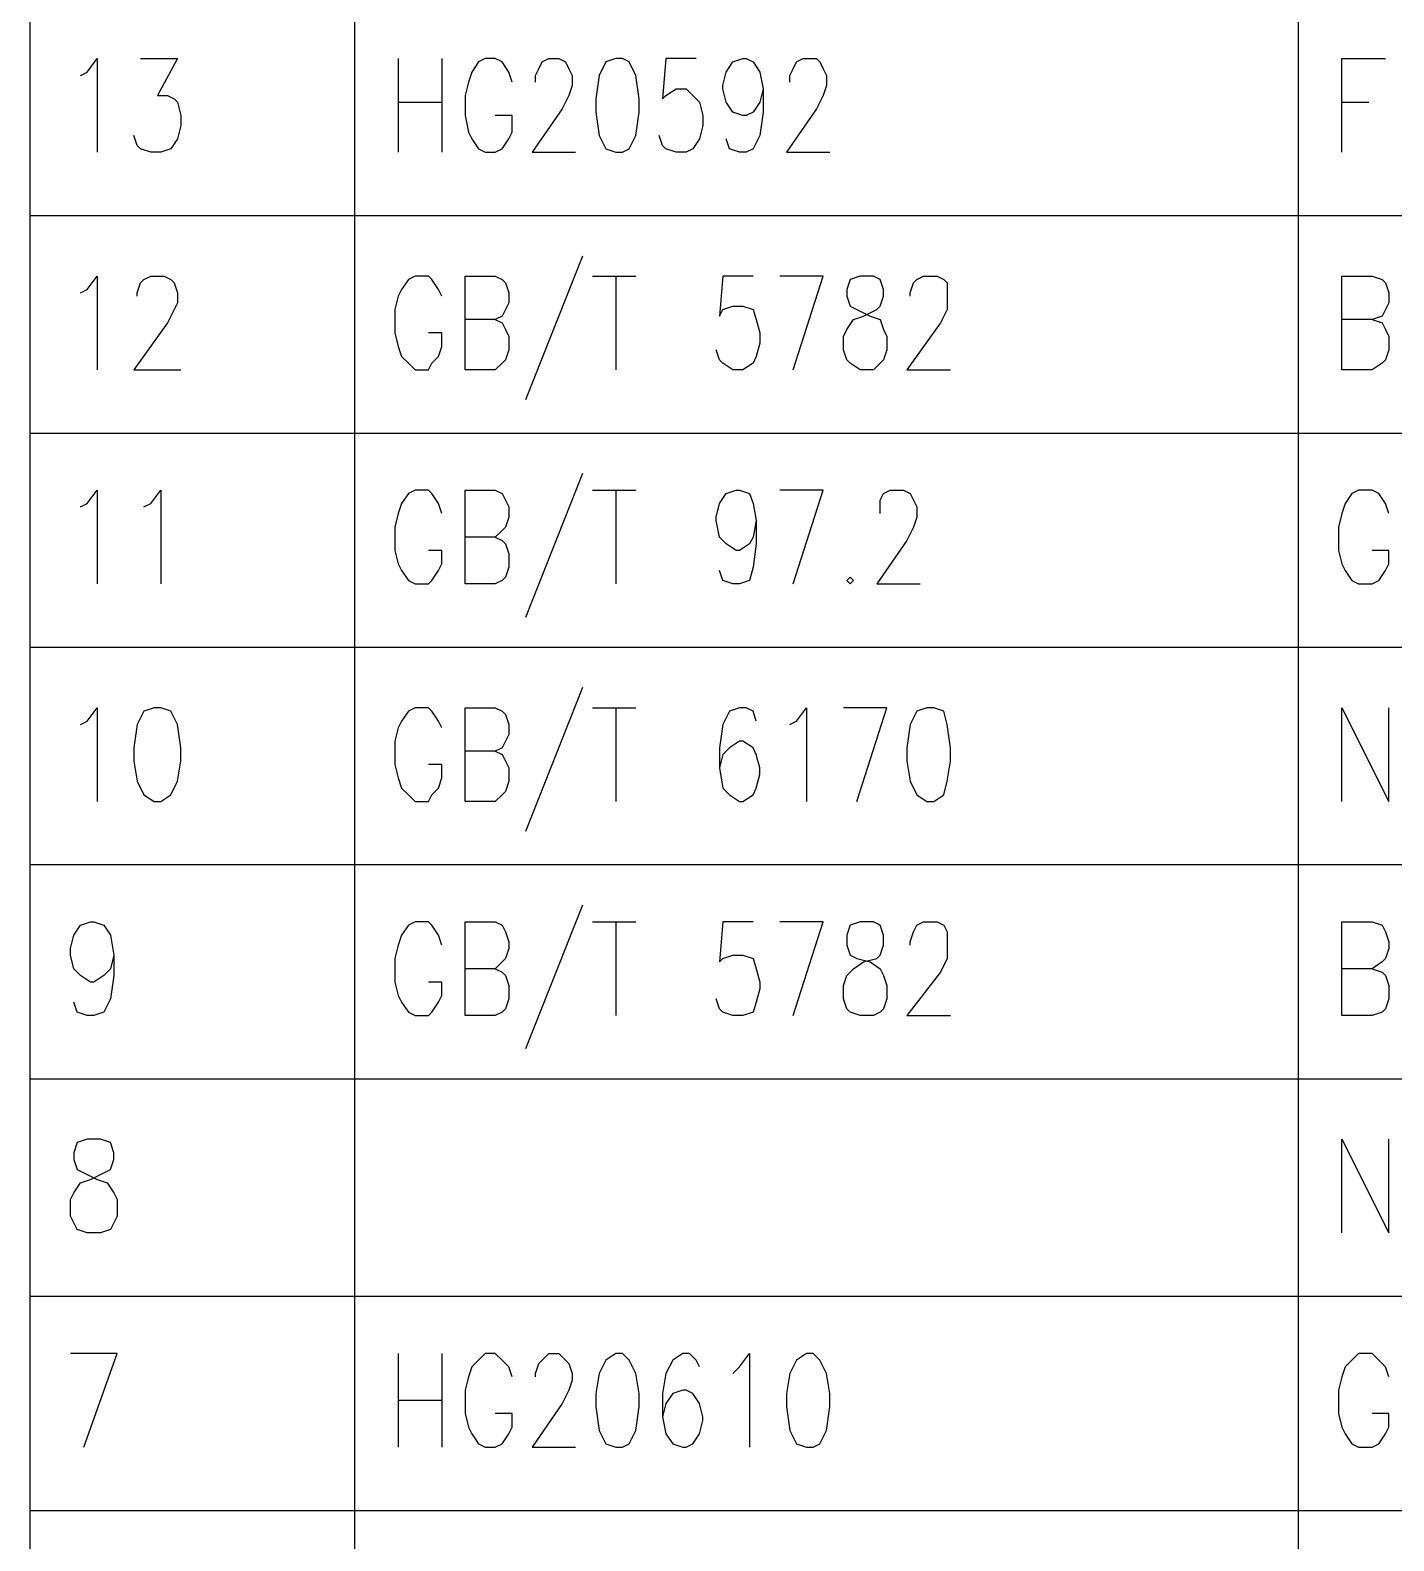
# Model space of a CAD drawing. Extents: x 0.28 to 3.47, y 0.29 to 4.81.
# Drawn here: x 2.4527 to 2.7243, y 0.9473 to 1.2483 of the extents above; entities that cross this region are included whole.
import ezdxf

# ---------------------------------------------------------------- set-up
doc = ezdxf.new("R2010")
doc.units = 0
doc.header["$MEASUREMENT"] = 0
doc.linetypes.add('AUSGEZOGEN', pattern=[0])
doc.layers.get('0').update_dxf_attribs({"linetype": 'AUSGEZOGEN'})

msp = doc.modelspace()

# ---------------------------------------------------------------- linework, layer by layer
for points in [[(2.45267, 1.21133), (2.45267, 1.254)], [(2.51733, 1.21133), (2.51733, 1.254)], [(2.70533, 1.21133), (2.70533, 1.254)], [(2.46267, 1.23933), (2.464, 1.24), (2.464, 1.24), (2.466, 1.24267), (2.466, 1.24267), (2.466, 1.224)], [(2.47467, 1.24267), (2.482, 1.24267), (2.482, 1.24267), (2.478, 1.23533), (2.478, 1.23533), (2.48, 1.23533), (2.48, 1.23533), (2.48133, 1.23467), (2.48133, 1.23467), (2.482, 1.234), (2.482, 1.234), (2.48267, 1.23133), (2.48267, 1.23133), (2.48267, 1.22933), (2.48267, 1.22933), (2.482, 1.22667), (2.482, 1.22667), (2.48067, 1.22467), (2.48067, 1.22467), (2.47867, 1.224), (2.47867, 1.224), (2.47667, 1.224), (2.47667, 1.224), (2.47467, 1.22467), (2.47467, 1.22467), (2.474, 1.22533), (2.474, 1.22533), (2.47333, 1.22733)], [(2.526, 1.24267), (2.526, 1.224)], [(2.53467, 1.24267), (2.53467, 1.224)], [(2.54867, 1.238), (2.548, 1.24), (2.548, 1.24), (2.54667, 1.242), (2.54667, 1.242), (2.54533, 1.24267), (2.54533, 1.24267), (2.54333, 1.24267), (2.54333, 1.24267), (2.542, 1.242), (2.542, 1.242), (2.54067, 1.24), (2.54067, 1.24), (2.54, 1.238), (2.54, 1.238), (2.53933, 1.23533), (2.53933, 1.23533), (2.53933, 1.23133), (2.53933, 1.23133), (2.54, 1.228), (2.54, 1.228), (2.54067, 1.22667), (2.54067, 1.22667), (2.542, 1.22467), (2.542, 1.22467), (2.54333, 1.224), (2.54333, 1.224), (2.54533, 1.224), (2.54533, 1.224), (2.54667, 1.22467), (2.54667, 1.22467), (2.548, 1.22667), (2.548, 1.22667), (2.54867, 1.228), (2.54867, 1.228), (2.54867, 1.23133), (2.54867, 1.23133), (2.54533, 1.23133)], [(2.55333, 1.238), (2.55333, 1.23933), (2.55333, 1.23933), (2.554, 1.24067), (2.554, 1.24067), (2.55467, 1.242), (2.55467, 1.242), (2.556, 1.24267), (2.556, 1.24267), (2.558, 1.24267), (2.558, 1.24267), (2.55933, 1.242), (2.55933, 1.242), (2.56, 1.24067), (2.56, 1.24067), (2.56067, 1.23933), (2.56067, 1.23933), (2.56067, 1.23733), (2.56067, 1.23733), (2.56, 1.23533), (2.56, 1.23533), (2.55867, 1.23267), (2.55867, 1.23267), (2.55267, 1.224), (2.55267, 1.224), (2.56133, 1.224)], [(2.56933, 1.24267), (2.56733, 1.242), (2.56733, 1.242), (2.566, 1.23933), (2.566, 1.23933), (2.56533, 1.23467), (2.56533, 1.23467), (2.56533, 1.232), (2.56533, 1.232), (2.566, 1.22733), (2.566, 1.22733), (2.56733, 1.22467), (2.56733, 1.22467), (2.56933, 1.224), (2.56933, 1.224), (2.57067, 1.224), (2.57067, 1.224), (2.572, 1.22467), (2.572, 1.22467), (2.57333, 1.22733), (2.57333, 1.22733), (2.574, 1.232), (2.574, 1.232), (2.574, 1.23467), (2.574, 1.23467), (2.57333, 1.23933), (2.57333, 1.23933), (2.572, 1.242), (2.572, 1.242), (2.57067, 1.24267), (2.57067, 1.24267), (2.56933, 1.24267), (2.56933, 1.24267)], [(2.58533, 1.24267), (2.57933, 1.24267), (2.57933, 1.24267), (2.57867, 1.23467), (2.57867, 1.23467), (2.57933, 1.23533), (2.57933, 1.23533), (2.58133, 1.23667), (2.58133, 1.23667), (2.58333, 1.23667), (2.58333, 1.23667), (2.58467, 1.23533), (2.58467, 1.23533), (2.586, 1.234), (2.586, 1.234), (2.58667, 1.23133), (2.58667, 1.23133), (2.58667, 1.22933), (2.58667, 1.22933), (2.586, 1.22667), (2.586, 1.22667), (2.58467, 1.22467), (2.58467, 1.22467), (2.58333, 1.224), (2.58333, 1.224), (2.58133, 1.224), (2.58133, 1.224), (2.57933, 1.22467), (2.57933, 1.22467), (2.57867, 1.22533), (2.57867, 1.22533), (2.578, 1.22733)], [(2.59867, 1.23667), (2.598, 1.234), (2.598, 1.234), (2.59667, 1.232), (2.59667, 1.232), (2.59533, 1.23133), (2.59533, 1.23133), (2.59467, 1.23133), (2.59467, 1.23133), (2.59267, 1.232), (2.59267, 1.232), (2.59133, 1.234), (2.59133, 1.234), (2.59067, 1.23667), (2.59067, 1.23667), (2.59067, 1.23733), (2.59067, 1.23733), (2.59133, 1.24), (2.59133, 1.24), (2.59267, 1.242), (2.59267, 1.242), (2.59467, 1.24267), (2.59467, 1.24267), (2.59533, 1.24267), (2.59533, 1.24267), (2.59667, 1.242), (2.59667, 1.242), (2.598, 1.24), (2.598, 1.24), (2.59867, 1.23667), (2.59867, 1.23667), (2.59867, 1.232), (2.59867, 1.232), (2.598, 1.22733), (2.598, 1.22733), (2.59667, 1.22467), (2.59667, 1.22467), (2.59533, 1.224), (2.59533, 1.224), (2.594, 1.224), (2.594, 1.224), (2.592, 1.22467), (2.592, 1.22467), (2.59133, 1.22667)], [(2.604, 1.238), (2.604, 1.23933), (2.604, 1.23933), (2.60467, 1.24067), (2.60467, 1.24067), (2.60533, 1.242), (2.60533, 1.242), (2.60667, 1.24267), (2.60667, 1.24267), (2.60933, 1.24267), (2.60933, 1.24267), (2.61, 1.242), (2.61, 1.242), (2.61067, 1.24067), (2.61067, 1.24067), (2.61133, 1.23933), (2.61133, 1.23933), (2.61133, 1.23733), (2.61133, 1.23733), (2.61067, 1.23533), (2.61067, 1.23533), (2.60933, 1.23267), (2.60933, 1.23267), (2.60333, 1.224), (2.60333, 1.224), (2.612, 1.224)], [(2.714, 1.224), (2.714, 1.24267), (2.714, 1.24267), (2.72267, 1.24267)], [(2.526, 1.234), (2.53467, 1.234)], [(2.714, 1.234), (2.71933, 1.234)], [(3.42067, 1.21133), (2.45267, 1.21133)], [(2.45267, 1.168), (2.45267, 1.21133)], [(2.51733, 1.168), (2.51733, 1.21133)], [(2.70533, 1.168), (2.70533, 1.21133)], [(2.56267, 1.20333), (2.55133, 1.17467)], [(2.46267, 1.196), (2.464, 1.19667), (2.464, 1.19667), (2.466, 1.19933), (2.466, 1.19933), (2.466, 1.18067)], [(2.474, 1.19533), (2.474, 1.196), (2.474, 1.196), (2.47467, 1.198), (2.47467, 1.198), (2.47533, 1.19867), (2.47533, 1.19867), (2.47667, 1.19933), (2.47667, 1.19933), (2.47933, 1.19933), (2.47933, 1.19933), (2.48067, 1.19867), (2.48067, 1.19867), (2.48133, 1.198), (2.48133, 1.198), (2.482, 1.196), (2.482, 1.196), (2.482, 1.194), (2.482, 1.194), (2.48133, 1.19267), (2.48133, 1.19267), (2.48, 1.19), (2.48, 1.19), (2.47333, 1.18067), (2.47333, 1.18067), (2.48267, 1.18067)], [(2.53467, 1.19533), (2.534, 1.19667), (2.534, 1.19667), (2.53267, 1.19867), (2.53267, 1.19867), (2.532, 1.19933), (2.532, 1.19933), (2.52933, 1.19933), (2.52933, 1.19933), (2.528, 1.19867), (2.528, 1.19867), (2.52667, 1.19667), (2.52667, 1.19667), (2.526, 1.19533), (2.526, 1.19533), (2.52533, 1.19267), (2.52533, 1.19267), (2.52533, 1.188), (2.52533, 1.188), (2.526, 1.18533), (2.526, 1.18533), (2.52667, 1.18333), (2.52667, 1.18333), (2.528, 1.182), (2.528, 1.182), (2.52933, 1.18067), (2.52933, 1.18067), (2.532, 1.18067), (2.532, 1.18067), (2.53267, 1.182), (2.53267, 1.182), (2.534, 1.18333), (2.534, 1.18333), (2.53467, 1.18533), (2.53467, 1.18533), (2.53467, 1.188), (2.53467, 1.188), (2.532, 1.188)], [(2.53933, 1.18067), (2.53933, 1.19933), (2.53933, 1.19933), (2.54533, 1.19933), (2.54533, 1.19933), (2.54667, 1.19867), (2.54667, 1.19867), (2.54733, 1.198), (2.54733, 1.198), (2.548, 1.196), (2.548, 1.196), (2.548, 1.194), (2.548, 1.194), (2.54733, 1.19267), (2.54733, 1.19267), (2.54667, 1.19133), (2.54667, 1.19133), (2.54533, 1.19067), (2.54533, 1.19067), (2.53933, 1.19067)], [(2.56467, 1.19933), (2.57333, 1.19933)], [(2.56933, 1.19933), (2.56933, 1.18067)], [(2.59667, 1.19933), (2.59067, 1.19933), (2.59067, 1.19933), (2.59, 1.19133), (2.59, 1.19133), (2.59067, 1.19267), (2.59067, 1.19267), (2.59267, 1.19333), (2.59267, 1.19333), (2.59467, 1.19333), (2.59467, 1.19333), (2.59667, 1.19267), (2.59667, 1.19267), (2.59733, 1.19067), (2.59733, 1.19067), (2.598, 1.188), (2.598, 1.188), (2.598, 1.186), (2.598, 1.186), (2.59733, 1.18333), (2.59733, 1.18333), (2.59667, 1.182), (2.59667, 1.182), (2.59467, 1.18067), (2.59467, 1.18067), (2.59267, 1.18067), (2.59267, 1.18067), (2.59067, 1.182), (2.59067, 1.182), (2.59, 1.18267), (2.59, 1.18267), (2.58933, 1.18467)], [(2.60467, 1.18067), (2.61067, 1.19933), (2.61067, 1.19933), (2.602, 1.19933)], [(2.618, 1.19933), (2.616, 1.19867), (2.616, 1.19867), (2.61533, 1.19667), (2.61533, 1.19667), (2.61533, 1.19533), (2.61533, 1.19533), (2.616, 1.19333), (2.616, 1.19333), (2.61733, 1.19267), (2.61733, 1.19267), (2.62, 1.19133), (2.62, 1.19133), (2.622, 1.19067), (2.622, 1.19067), (2.62267, 1.18867), (2.62267, 1.18867), (2.62333, 1.18733), (2.62333, 1.18733), (2.62333, 1.18467), (2.62333, 1.18467), (2.62267, 1.18267), (2.62267, 1.18267), (2.622, 1.182), (2.622, 1.182), (2.62067, 1.18067), (2.62067, 1.18067), (2.618, 1.18067), (2.618, 1.18067), (2.616, 1.182), (2.616, 1.182), (2.61533, 1.18267), (2.61533, 1.18267), (2.61467, 1.18467), (2.61467, 1.18467), (2.61467, 1.18733), (2.61467, 1.18733), (2.61533, 1.18867), (2.61533, 1.18867), (2.61667, 1.19067), (2.61667, 1.19067), (2.61867, 1.19133), (2.61867, 1.19133), (2.62133, 1.19267), (2.62133, 1.19267), (2.622, 1.19333), (2.622, 1.19333), (2.62267, 1.19533), (2.62267, 1.19533), (2.62267, 1.19667), (2.62267, 1.19667), (2.622, 1.19867), (2.622, 1.19867), (2.62067, 1.19933), (2.62067, 1.19933), (2.618, 1.19933), (2.618, 1.19933)], [(2.628, 1.19533), (2.628, 1.196), (2.628, 1.196), (2.62867, 1.198), (2.62867, 1.198), (2.62933, 1.19867), (2.62933, 1.19867), (2.63067, 1.19933), (2.63067, 1.19933), (2.63333, 1.19933), (2.63333, 1.19933), (2.63467, 1.19867), (2.63467, 1.19867), (2.63533, 1.198), (2.63533, 1.198), (2.63533, 1.19267), (2.63533, 1.19267), (2.634, 1.19), (2.634, 1.19), (2.62733, 1.18067), (2.62733, 1.18067), (2.636, 1.18067)], [(2.714, 1.18067), (2.714, 1.19933), (2.714, 1.19933), (2.72, 1.19933), (2.72, 1.19933), (2.722, 1.19867), (2.722, 1.19867), (2.72267, 1.198), (2.72267, 1.198), (2.72333, 1.196), (2.72333, 1.196), (2.72333, 1.194), (2.72333, 1.194), (2.72267, 1.19267), (2.72267, 1.19267), (2.722, 1.19133), (2.722, 1.19133), (2.72, 1.19067), (2.72, 1.19067), (2.714, 1.19067)], [(2.54533, 1.19067), (2.54667, 1.19), (2.54667, 1.19), (2.54733, 1.18867), (2.54733, 1.18867), (2.548, 1.18733), (2.548, 1.18733), (2.548, 1.18467), (2.548, 1.18467), (2.54733, 1.18267), (2.54733, 1.18267), (2.54667, 1.182), (2.54667, 1.182), (2.54533, 1.18067), (2.54533, 1.18067), (2.53933, 1.18067)], [(2.72, 1.19067), (2.722, 1.19), (2.722, 1.19), (2.72267, 1.18867), (2.72267, 1.18867), (2.72333, 1.18733), (2.72333, 1.18733), (2.72333, 1.18467), (2.72333, 1.18467), (2.72267, 1.18267), (2.72267, 1.18267), (2.722, 1.182), (2.722, 1.182), (2.72, 1.18067), (2.72, 1.18067), (2.714, 1.18067)], [(3.42067, 1.168), (2.45267, 1.168)], [(2.45267, 1.12533), (2.45267, 1.168)], [(2.51733, 1.12533), (2.51733, 1.168)], [(2.70533, 1.12533), (2.70533, 1.168)], [(2.56267, 1.16), (2.55133, 1.13133)], [(2.46267, 1.15333), (2.464, 1.154), (2.464, 1.154), (2.466, 1.15667), (2.466, 1.15667), (2.466, 1.138)], [(2.47533, 1.15333), (2.47667, 1.154), (2.47667, 1.154), (2.47867, 1.15667), (2.47867, 1.15667), (2.47867, 1.138)], [(2.53467, 1.152), (2.534, 1.154), (2.534, 1.154), (2.53267, 1.156), (2.53267, 1.156), (2.532, 1.15667), (2.532, 1.15667), (2.52933, 1.15667), (2.52933, 1.15667), (2.528, 1.156), (2.528, 1.156), (2.52667, 1.154), (2.52667, 1.154), (2.526, 1.152), (2.526, 1.152), (2.52533, 1.14933), (2.52533, 1.14933), (2.52533, 1.14467), (2.52533, 1.14467), (2.526, 1.142), (2.526, 1.142), (2.52667, 1.14067), (2.52667, 1.14067), (2.528, 1.13867), (2.528, 1.13867), (2.52933, 1.138), (2.52933, 1.138), (2.532, 1.138), (2.532, 1.138), (2.53267, 1.13867), (2.53267, 1.13867), (2.534, 1.14067), (2.534, 1.14067), (2.53467, 1.142), (2.53467, 1.142), (2.53467, 1.14467), (2.53467, 1.14467), (2.532, 1.14467)], [(2.53933, 1.138), (2.53933, 1.15667), (2.53933, 1.15667), (2.54533, 1.15667), (2.54533, 1.15667), (2.54667, 1.156), (2.54667, 1.156), (2.54733, 1.15467), (2.54733, 1.15467), (2.548, 1.15333), (2.548, 1.15333), (2.548, 1.15133), (2.548, 1.15133), (2.54733, 1.14933), (2.54733, 1.14933), (2.54667, 1.14867), (2.54667, 1.14867), (2.54533, 1.14733), (2.54533, 1.14733), (2.53933, 1.14733)], [(2.56467, 1.15667), (2.57333, 1.15667)], [(2.56933, 1.15667), (2.56933, 1.138)], [(2.59733, 1.15067), (2.59667, 1.14733), (2.59667, 1.14733), (2.596, 1.146), (2.596, 1.146), (2.594, 1.14467), (2.594, 1.14467), (2.59333, 1.14467), (2.59333, 1.14467), (2.59133, 1.146), (2.59133, 1.146), (2.59, 1.14733), (2.59, 1.14733), (2.58933, 1.15067), (2.58933, 1.15067), (2.58933, 1.15133), (2.58933, 1.15133), (2.59, 1.154), (2.59, 1.154), (2.59133, 1.156), (2.59133, 1.156), (2.59333, 1.15667), (2.59333, 1.15667), (2.594, 1.15667), (2.594, 1.15667), (2.596, 1.156), (2.596, 1.156), (2.59667, 1.154), (2.59667, 1.154), (2.59733, 1.15067), (2.59733, 1.15067), (2.59733, 1.146), (2.59733, 1.146), (2.59667, 1.14133), (2.59667, 1.14133), (2.596, 1.13867), (2.596, 1.13867), (2.594, 1.138), (2.594, 1.138), (2.59267, 1.138), (2.59267, 1.138), (2.59067, 1.13867), (2.59067, 1.13867), (2.59, 1.14067)], [(2.60467, 1.138), (2.61067, 1.15667), (2.61067, 1.15667), (2.602, 1.15667)], [(2.622, 1.152), (2.622, 1.15467), (2.622, 1.15467), (2.62267, 1.156), (2.62267, 1.156), (2.624, 1.15667), (2.624, 1.15667), (2.62667, 1.15667), (2.62667, 1.15667), (2.628, 1.156), (2.628, 1.156), (2.62867, 1.15467), (2.62867, 1.15467), (2.62933, 1.15333), (2.62933, 1.15333), (2.62933, 1.15133), (2.62933, 1.15133), (2.62867, 1.14933), (2.62867, 1.14933), (2.62733, 1.14667), (2.62733, 1.14667), (2.62133, 1.138), (2.62133, 1.138), (2.63, 1.138)], [(2.72333, 1.152), (2.72267, 1.154), (2.72267, 1.154), (2.72133, 1.156), (2.72133, 1.156), (2.72, 1.15667), (2.72, 1.15667), (2.71733, 1.15667), (2.71733, 1.15667), (2.716, 1.156), (2.716, 1.156), (2.71467, 1.154), (2.71467, 1.154), (2.714, 1.152), (2.714, 1.152), (2.71333, 1.14933), (2.71333, 1.14933), (2.71333, 1.14467), (2.71333, 1.14467), (2.714, 1.142), (2.714, 1.142), (2.71467, 1.14067), (2.71467, 1.14067), (2.716, 1.13867), (2.716, 1.13867), (2.71733, 1.138), (2.71733, 1.138), (2.72, 1.138), (2.72, 1.138), (2.72133, 1.13867), (2.72133, 1.13867), (2.72267, 1.14067), (2.72267, 1.14067), (2.72333, 1.142), (2.72333, 1.142), (2.72333, 1.14467), (2.72333, 1.14467), (2.72, 1.14467)], [(2.54533, 1.14733), (2.54667, 1.14667), (2.54667, 1.14667), (2.54733, 1.146), (2.54733, 1.146), (2.548, 1.144), (2.548, 1.144), (2.548, 1.14133), (2.548, 1.14133), (2.54733, 1.13933), (2.54733, 1.13933), (2.54667, 1.13867), (2.54667, 1.13867), (2.54533, 1.138), (2.54533, 1.138), (2.53933, 1.138)], [(2.616, 1.13933), (2.61533, 1.13867), (2.61533, 1.13867), (2.616, 1.138), (2.616, 1.138), (2.61667, 1.13867), (2.61667, 1.13867), (2.616, 1.13933), (2.616, 1.13933)], [(3.42067, 1.12533), (2.45267, 1.12533)], [(2.45267, 1.082), (2.45267, 1.12533)], [(2.51733, 1.082), (2.51733, 1.12533)], [(2.70533, 1.082), (2.70533, 1.12533)], [(2.56267, 1.11733), (2.55133, 1.08867)], [(2.46267, 1.11), (2.464, 1.11067), (2.464, 1.11067), (2.466, 1.11333), (2.466, 1.11333), (2.466, 1.09467)], [(2.47733, 1.11333), (2.47533, 1.11267), (2.47533, 1.11267), (2.474, 1.11), (2.474, 1.11), (2.47333, 1.10533), (2.47333, 1.10533), (2.47333, 1.10267), (2.47333, 1.10267), (2.474, 1.09867), (2.474, 1.09867), (2.47533, 1.096), (2.47533, 1.096), (2.47733, 1.09467), (2.47733, 1.09467), (2.47867, 1.09467), (2.47867, 1.09467), (2.48067, 1.096), (2.48067, 1.096), (2.482, 1.09867), (2.482, 1.09867), (2.48267, 1.10267), (2.48267, 1.10267), (2.48267, 1.10533), (2.48267, 1.10533), (2.482, 1.11), (2.482, 1.11), (2.48067, 1.11267), (2.48067, 1.11267), (2.47867, 1.11333), (2.47867, 1.11333), (2.47733, 1.11333), (2.47733, 1.11333)], [(2.53467, 1.10933), (2.534, 1.11067), (2.534, 1.11067), (2.53267, 1.11267), (2.53267, 1.11267), (2.532, 1.11333), (2.532, 1.11333), (2.52933, 1.11333), (2.52933, 1.11333), (2.528, 1.11267), (2.528, 1.11267), (2.52667, 1.11067), (2.52667, 1.11067), (2.526, 1.10933), (2.526, 1.10933), (2.52533, 1.10667), (2.52533, 1.10667), (2.52533, 1.102), (2.52533, 1.102), (2.526, 1.09933), (2.526, 1.09933), (2.52667, 1.09733), (2.52667, 1.09733), (2.528, 1.096), (2.528, 1.096), (2.52933, 1.09467), (2.52933, 1.09467), (2.532, 1.09467), (2.532, 1.09467), (2.53267, 1.096), (2.53267, 1.096), (2.534, 1.09733), (2.534, 1.09733), (2.53467, 1.09933), (2.53467, 1.09933), (2.53467, 1.102), (2.53467, 1.102), (2.532, 1.102)], [(2.53933, 1.09467), (2.53933, 1.11333), (2.53933, 1.11333), (2.54533, 1.11333), (2.54533, 1.11333), (2.54667, 1.11267), (2.54667, 1.11267), (2.54733, 1.112), (2.54733, 1.112), (2.548, 1.11), (2.548, 1.11), (2.548, 1.108), (2.548, 1.108), (2.54733, 1.10667), (2.54733, 1.10667), (2.54667, 1.10533), (2.54667, 1.10533), (2.54533, 1.10467), (2.54533, 1.10467), (2.53933, 1.10467)], [(2.56467, 1.11333), (2.57333, 1.11333)], [(2.56933, 1.11333), (2.56933, 1.09467)], [(2.59733, 1.11067), (2.59667, 1.11267), (2.59667, 1.11267), (2.59533, 1.11333), (2.59533, 1.11333), (2.594, 1.11333), (2.594, 1.11333), (2.592, 1.11267), (2.592, 1.11267), (2.59067, 1.11), (2.59067, 1.11), (2.59, 1.10533), (2.59, 1.10533), (2.59, 1.10133), (2.59, 1.10133), (2.59067, 1.09733), (2.59067, 1.09733), (2.592, 1.096), (2.592, 1.096), (2.594, 1.09467), (2.594, 1.09467), (2.59467, 1.09467), (2.59467, 1.09467), (2.59667, 1.096), (2.59667, 1.096), (2.59733, 1.09733), (2.59733, 1.09733), (2.598, 1.1), (2.598, 1.1), (2.598, 1.10133), (2.598, 1.10133), (2.59733, 1.104), (2.59733, 1.104), (2.59667, 1.10533), (2.59667, 1.10533), (2.59467, 1.10667), (2.59467, 1.10667), (2.594, 1.10667), (2.594, 1.10667), (2.592, 1.10533), (2.592, 1.10533), (2.59067, 1.104), (2.59067, 1.104), (2.59, 1.10133)], [(2.604, 1.11), (2.60533, 1.11067), (2.60533, 1.11067), (2.60733, 1.11333), (2.60733, 1.11333), (2.60733, 1.09467)], [(2.61733, 1.09467), (2.62333, 1.11333), (2.62333, 1.11333), (2.61467, 1.11333)], [(2.63133, 1.11333), (2.62933, 1.11267), (2.62933, 1.11267), (2.628, 1.11), (2.628, 1.11), (2.62733, 1.10533), (2.62733, 1.10533), (2.62733, 1.10267), (2.62733, 1.10267), (2.628, 1.09867), (2.628, 1.09867), (2.62933, 1.096), (2.62933, 1.096), (2.63133, 1.09467), (2.63133, 1.09467), (2.63267, 1.09467), (2.63267, 1.09467), (2.63467, 1.096), (2.63467, 1.096), (2.63533, 1.09867), (2.63533, 1.09867), (2.636, 1.10267), (2.636, 1.10267), (2.636, 1.10533), (2.636, 1.10533), (2.63533, 1.11), (2.63533, 1.11), (2.63467, 1.11267), (2.63467, 1.11267), (2.63267, 1.11333), (2.63267, 1.11333), (2.63133, 1.11333), (2.63133, 1.11333)], [(2.714, 1.09467), (2.714, 1.11333), (2.714, 1.11333), (2.72333, 1.09467), (2.72333, 1.09467), (2.72333, 1.11333)], [(2.54533, 1.10467), (2.54667, 1.104), (2.54667, 1.104), (2.54733, 1.10267), (2.54733, 1.10267), (2.548, 1.10133), (2.548, 1.10133), (2.548, 1.09867), (2.548, 1.09867), (2.54733, 1.09667), (2.54733, 1.09667), (2.54667, 1.096), (2.54667, 1.096), (2.54533, 1.09467), (2.54533, 1.09467), (2.53933, 1.09467)], [(3.42067, 1.082), (2.45267, 1.082)], [(2.45267, 1.03933), (2.45267, 1.082)], [(2.51733, 1.03933), (2.51733, 1.082)], [(2.70533, 1.03933), (2.70533, 1.082)], [(2.56267, 1.074), (2.55133, 1.04533)], [(2.46933, 1.064), (2.46867, 1.06133), (2.46867, 1.06133), (2.46733, 1.06), (2.46733, 1.06), (2.46533, 1.05867), (2.46533, 1.05867), (2.46467, 1.05867), (2.46467, 1.05867), (2.46267, 1.06), (2.46267, 1.06), (2.46133, 1.06133), (2.46133, 1.06133), (2.46067, 1.064), (2.46067, 1.064), (2.46067, 1.06533), (2.46067, 1.06533), (2.46133, 1.068), (2.46133, 1.068), (2.46267, 1.07), (2.46267, 1.07), (2.46467, 1.07067), (2.46467, 1.07067), (2.46533, 1.07067), (2.46533, 1.07067), (2.46733, 1.07), (2.46733, 1.07), (2.46867, 1.068), (2.46867, 1.068), (2.46933, 1.064), (2.46933, 1.064), (2.46933, 1.06), (2.46933, 1.06), (2.46867, 1.05533), (2.46867, 1.05533), (2.46733, 1.05267), (2.46733, 1.05267), (2.46533, 1.052), (2.46533, 1.052), (2.464, 1.052), (2.464, 1.052), (2.462, 1.05267), (2.462, 1.05267), (2.46133, 1.05467)], [(2.53467, 1.066), (2.534, 1.068), (2.534, 1.068), (2.53267, 1.07), (2.53267, 1.07), (2.532, 1.07067), (2.532, 1.07067), (2.52933, 1.07067), (2.52933, 1.07067), (2.528, 1.07), (2.528, 1.07), (2.52667, 1.068), (2.52667, 1.068), (2.526, 1.066), (2.526, 1.066), (2.52533, 1.06333), (2.52533, 1.06333), (2.52533, 1.05867), (2.52533, 1.05867), (2.526, 1.056), (2.526, 1.056), (2.52667, 1.05467), (2.52667, 1.05467), (2.528, 1.05267), (2.528, 1.05267), (2.52933, 1.052), (2.52933, 1.052), (2.532, 1.052), (2.532, 1.052), (2.53267, 1.05267), (2.53267, 1.05267), (2.534, 1.05467), (2.534, 1.05467), (2.53467, 1.056), (2.53467, 1.056), (2.53467, 1.05867), (2.53467, 1.05867), (2.532, 1.05867)], [(2.53933, 1.052), (2.53933, 1.07067), (2.53933, 1.07067), (2.54533, 1.07067), (2.54533, 1.07067), (2.54667, 1.07), (2.54667, 1.07), (2.54733, 1.06867), (2.54733, 1.06867), (2.548, 1.06667), (2.548, 1.06667), (2.548, 1.06533), (2.548, 1.06533), (2.54733, 1.06333), (2.54733, 1.06333), (2.54667, 1.06267), (2.54667, 1.06267), (2.54533, 1.06133), (2.54533, 1.06133), (2.53933, 1.06133)], [(2.56467, 1.07067), (2.57333, 1.07067)], [(2.56933, 1.07067), (2.56933, 1.052)], [(2.59667, 1.07067), (2.59067, 1.07067), (2.59067, 1.07067), (2.59, 1.06267), (2.59, 1.06267), (2.59067, 1.06333), (2.59067, 1.06333), (2.59267, 1.064), (2.59267, 1.064), (2.59467, 1.064), (2.59467, 1.064), (2.59667, 1.06333), (2.59667, 1.06333), (2.59733, 1.06133), (2.59733, 1.06133), (2.598, 1.05867), (2.598, 1.05867), (2.598, 1.05733), (2.598, 1.05733), (2.59733, 1.05467), (2.59733, 1.05467), (2.59667, 1.05267), (2.59667, 1.05267), (2.59467, 1.052), (2.59467, 1.052), (2.59267, 1.052), (2.59267, 1.052), (2.59067, 1.05267), (2.59067, 1.05267), (2.59, 1.05333), (2.59, 1.05333), (2.58933, 1.05533)], [(2.60467, 1.052), (2.61067, 1.07067), (2.61067, 1.07067), (2.602, 1.07067)], [(2.618, 1.07067), (2.616, 1.07), (2.616, 1.07), (2.61533, 1.068), (2.61533, 1.068), (2.61533, 1.066), (2.61533, 1.066), (2.616, 1.064), (2.616, 1.064), (2.61733, 1.06333), (2.61733, 1.06333), (2.62, 1.06267), (2.62, 1.06267), (2.622, 1.06133), (2.622, 1.06133), (2.62267, 1.06), (2.62267, 1.06), (2.62333, 1.058), (2.62333, 1.058), (2.62333, 1.05533), (2.62333, 1.05533), (2.62267, 1.05333), (2.62267, 1.05333), (2.622, 1.05267), (2.622, 1.05267), (2.62067, 1.052), (2.62067, 1.052), (2.618, 1.052), (2.618, 1.052), (2.616, 1.05267), (2.616, 1.05267), (2.61533, 1.05333), (2.61533, 1.05333), (2.61467, 1.05533), (2.61467, 1.05533), (2.61467, 1.058), (2.61467, 1.058), (2.61533, 1.06), (2.61533, 1.06), (2.61667, 1.06133), (2.61667, 1.06133), (2.61867, 1.06267), (2.61867, 1.06267), (2.62133, 1.06333), (2.62133, 1.06333), (2.622, 1.064), (2.622, 1.064), (2.62267, 1.066), (2.62267, 1.066), (2.62267, 1.068), (2.62267, 1.068), (2.622, 1.07), (2.622, 1.07), (2.62067, 1.07067), (2.62067, 1.07067), (2.618, 1.07067), (2.618, 1.07067)], [(2.628, 1.066), (2.628, 1.06667), (2.628, 1.06667), (2.62867, 1.06867), (2.62867, 1.06867), (2.62933, 1.07), (2.62933, 1.07), (2.63067, 1.07067), (2.63067, 1.07067), (2.63333, 1.07067), (2.63333, 1.07067), (2.63467, 1.07), (2.63467, 1.07), (2.63533, 1.06867), (2.63533, 1.06867), (2.63533, 1.06333), (2.63533, 1.06333), (2.634, 1.06067), (2.634, 1.06067), (2.62733, 1.052), (2.62733, 1.052), (2.636, 1.052)], [(2.714, 1.052), (2.714, 1.07067), (2.714, 1.07067), (2.72, 1.07067), (2.72, 1.07067), (2.722, 1.07), (2.722, 1.07), (2.72267, 1.06867), (2.72267, 1.06867), (2.72333, 1.06667), (2.72333, 1.06667), (2.72333, 1.06533), (2.72333, 1.06533), (2.72267, 1.06333), (2.72267, 1.06333), (2.722, 1.06267), (2.722, 1.06267), (2.72, 1.06133), (2.72, 1.06133), (2.714, 1.06133)], [(2.54533, 1.06133), (2.54667, 1.06067), (2.54667, 1.06067), (2.54733, 1.06), (2.54733, 1.06), (2.548, 1.058), (2.548, 1.058), (2.548, 1.05533), (2.548, 1.05533), (2.54733, 1.05333), (2.54733, 1.05333), (2.54667, 1.05267), (2.54667, 1.05267), (2.54533, 1.052), (2.54533, 1.052), (2.53933, 1.052)], [(2.72, 1.06133), (2.722, 1.06067), (2.722, 1.06067), (2.72267, 1.06), (2.72267, 1.06), (2.72333, 1.058), (2.72333, 1.058), (2.72333, 1.05533), (2.72333, 1.05533), (2.72267, 1.05333), (2.72267, 1.05333), (2.722, 1.05267), (2.722, 1.05267), (2.72, 1.052), (2.72, 1.052), (2.714, 1.052)], [(3.42067, 1.03933), (2.45267, 1.03933)], [(2.45267, 0.996), (2.45267, 1.03933)], [(2.51733, 0.996), (2.51733, 1.03933)], [(2.70533, 0.996), (2.70533, 1.03933)], [(2.464, 1.02733), (2.462, 1.02667), (2.462, 1.02667), (2.46133, 1.02467), (2.46133, 1.02467), (2.46133, 1.02333), (2.46133, 1.02333), (2.462, 1.02133), (2.462, 1.02133), (2.46333, 1.02067), (2.46333, 1.02067), (2.466, 1.01933), (2.466, 1.01933), (2.468, 1.01867), (2.468, 1.01867), (2.46933, 1.01667), (2.46933, 1.01667), (2.47, 1.01533), (2.47, 1.01533), (2.47, 1.012), (2.47, 1.012), (2.46933, 1.01067), (2.46933, 1.01067), (2.46867, 1.00933), (2.46867, 1.00933), (2.46667, 1.00867), (2.46667, 1.00867), (2.464, 1.00867), (2.464, 1.00867), (2.462, 1.00933), (2.462, 1.00933), (2.46133, 1.01067), (2.46133, 1.01067), (2.46067, 1.012), (2.46067, 1.012), (2.46067, 1.01533), (2.46067, 1.01533), (2.46133, 1.01667), (2.46133, 1.01667), (2.46267, 1.01867), (2.46267, 1.01867), (2.46467, 1.01933), (2.46467, 1.01933), (2.46733, 1.02067), (2.46733, 1.02067), (2.46867, 1.02133), (2.46867, 1.02133), (2.46933, 1.02333), (2.46933, 1.02333), (2.46933, 1.02467), (2.46933, 1.02467), (2.46867, 1.02667), (2.46867, 1.02667), (2.46667, 1.02733), (2.46667, 1.02733), (2.464, 1.02733), (2.464, 1.02733)], [(2.714, 1.00867), (2.714, 1.02733), (2.714, 1.02733), (2.72333, 1.00867), (2.72333, 1.00867), (2.72333, 1.02733)], [(3.42067, 0.996), (2.45267, 0.996)], [(2.45267, 0.95333), (2.45267, 0.996)], [(2.51733, 0.95333), (2.51733, 0.996)], [(2.70533, 0.95333), (2.70533, 0.996)], [(2.46333, 0.966), (2.47, 0.98467), (2.47, 0.98467), (2.46067, 0.98467)], [(2.526, 0.98467), (2.526, 0.966)], [(2.53467, 0.98467), (2.53467, 0.966)], [(2.54867, 0.98), (2.548, 0.982), (2.548, 0.982), (2.54667, 0.98333), (2.54667, 0.98333), (2.54533, 0.98467), (2.54533, 0.98467), (2.54333, 0.98467), (2.54333, 0.98467), (2.542, 0.98333), (2.542, 0.98333), (2.54067, 0.982), (2.54067, 0.982), (2.54, 0.98), (2.54, 0.98), (2.53933, 0.97733), (2.53933, 0.97733), (2.53933, 0.97267), (2.53933, 0.97267), (2.54, 0.97), (2.54, 0.97), (2.54067, 0.96867), (2.54067, 0.96867), (2.542, 0.96667), (2.542, 0.96667), (2.54333, 0.966), (2.54333, 0.966), (2.54533, 0.966), (2.54533, 0.966), (2.54667, 0.96667), (2.54667, 0.96667), (2.548, 0.96867), (2.548, 0.96867), (2.54867, 0.97), (2.54867, 0.97), (2.54867, 0.97267), (2.54867, 0.97267), (2.54533, 0.97267)], [(2.55333, 0.98), (2.55333, 0.98067), (2.55333, 0.98067), (2.554, 0.98267), (2.554, 0.98267), (2.55467, 0.98333), (2.55467, 0.98333), (2.556, 0.98467), (2.556, 0.98467), (2.558, 0.98467), (2.558, 0.98467), (2.55933, 0.98333), (2.55933, 0.98333), (2.56, 0.98267), (2.56, 0.98267), (2.56067, 0.98067), (2.56067, 0.98067), (2.56067, 0.97933), (2.56067, 0.97933), (2.56, 0.97733), (2.56, 0.97733), (2.55867, 0.97467), (2.55867, 0.97467), (2.55267, 0.966), (2.55267, 0.966), (2.56133, 0.966)], [(2.56933, 0.98467), (2.56733, 0.98333), (2.56733, 0.98333), (2.566, 0.98067), (2.566, 0.98067), (2.56533, 0.97667), (2.56533, 0.97667), (2.56533, 0.974), (2.56533, 0.974), (2.566, 0.96933), (2.566, 0.96933), (2.56733, 0.96667), (2.56733, 0.96667), (2.56933, 0.966), (2.56933, 0.966), (2.57067, 0.966), (2.57067, 0.966), (2.572, 0.96667), (2.572, 0.96667), (2.57333, 0.96933), (2.57333, 0.96933), (2.574, 0.974), (2.574, 0.974), (2.574, 0.97667), (2.574, 0.97667), (2.57333, 0.98067), (2.57333, 0.98067), (2.572, 0.98333), (2.572, 0.98333), (2.57067, 0.98467), (2.57067, 0.98467), (2.56933, 0.98467), (2.56933, 0.98467)], [(2.586, 0.982), (2.58533, 0.98333), (2.58533, 0.98333), (2.584, 0.98467), (2.584, 0.98467), (2.58267, 0.98467), (2.58267, 0.98467), (2.58067, 0.98333), (2.58067, 0.98333), (2.57933, 0.98067), (2.57933, 0.98067), (2.57867, 0.97667), (2.57867, 0.97667), (2.57867, 0.972), (2.57867, 0.972), (2.57933, 0.96867), (2.57933, 0.96867), (2.58067, 0.96667), (2.58067, 0.96667), (2.58267, 0.966), (2.58267, 0.966), (2.58333, 0.966), (2.58333, 0.966), (2.58467, 0.96667), (2.58467, 0.96667), (2.586, 0.96867), (2.586, 0.96867), (2.58667, 0.97133), (2.58667, 0.97133), (2.58667, 0.972), (2.58667, 0.972), (2.586, 0.97467), (2.586, 0.97467), (2.58467, 0.97667), (2.58467, 0.97667), (2.58333, 0.97733), (2.58333, 0.97733), (2.58267, 0.97733), (2.58267, 0.97733), (2.58067, 0.97667), (2.58067, 0.97667), (2.57933, 0.97467), (2.57933, 0.97467), (2.57867, 0.972)], [(2.59267, 0.98067), (2.594, 0.982), (2.594, 0.982), (2.596, 0.98467), (2.596, 0.98467), (2.596, 0.966)], [(2.60733, 0.98467), (2.60533, 0.98333), (2.60533, 0.98333), (2.604, 0.98067), (2.604, 0.98067), (2.60333, 0.97667), (2.60333, 0.97667), (2.60333, 0.974), (2.60333, 0.974), (2.604, 0.96933), (2.604, 0.96933), (2.60533, 0.96667), (2.60533, 0.96667), (2.60733, 0.966), (2.60733, 0.966), (2.60867, 0.966), (2.60867, 0.966), (2.61, 0.96667), (2.61, 0.96667), (2.61133, 0.96933), (2.61133, 0.96933), (2.612, 0.974), (2.612, 0.974), (2.612, 0.97667), (2.612, 0.97667), (2.61133, 0.98067), (2.61133, 0.98067), (2.61, 0.98333), (2.61, 0.98333), (2.60867, 0.98467), (2.60867, 0.98467), (2.60733, 0.98467), (2.60733, 0.98467)], [(2.72333, 0.98), (2.72267, 0.982), (2.72267, 0.982), (2.72133, 0.98333), (2.72133, 0.98333), (2.72, 0.98467), (2.72, 0.98467), (2.71733, 0.98467), (2.71733, 0.98467), (2.716, 0.98333), (2.716, 0.98333), (2.71467, 0.982), (2.71467, 0.982), (2.714, 0.98), (2.714, 0.98), (2.71333, 0.97733), (2.71333, 0.97733), (2.71333, 0.97267), (2.71333, 0.97267), (2.714, 0.97), (2.714, 0.97), (2.71467, 0.96867), (2.71467, 0.96867), (2.716, 0.96667), (2.716, 0.96667), (2.71733, 0.966), (2.71733, 0.966), (2.72, 0.966), (2.72, 0.966), (2.72133, 0.96667), (2.72133, 0.96667), (2.72267, 0.96867), (2.72267, 0.96867), (2.72333, 0.97), (2.72333, 0.97), (2.72333, 0.97267), (2.72333, 0.97267), (2.72, 0.97267)], [(2.526, 0.97533), (2.53467, 0.97533)], [(3.42067, 0.95333), (2.45267, 0.95333)], [(2.45267, 0.91), (2.45267, 0.95333)], [(2.51733, 0.91), (2.51733, 0.95333)], [(2.70533, 0.91), (2.70533, 0.95333)]]:
    msp.add_lwpolyline(points)

doc.saveas('drawing.dxf')
